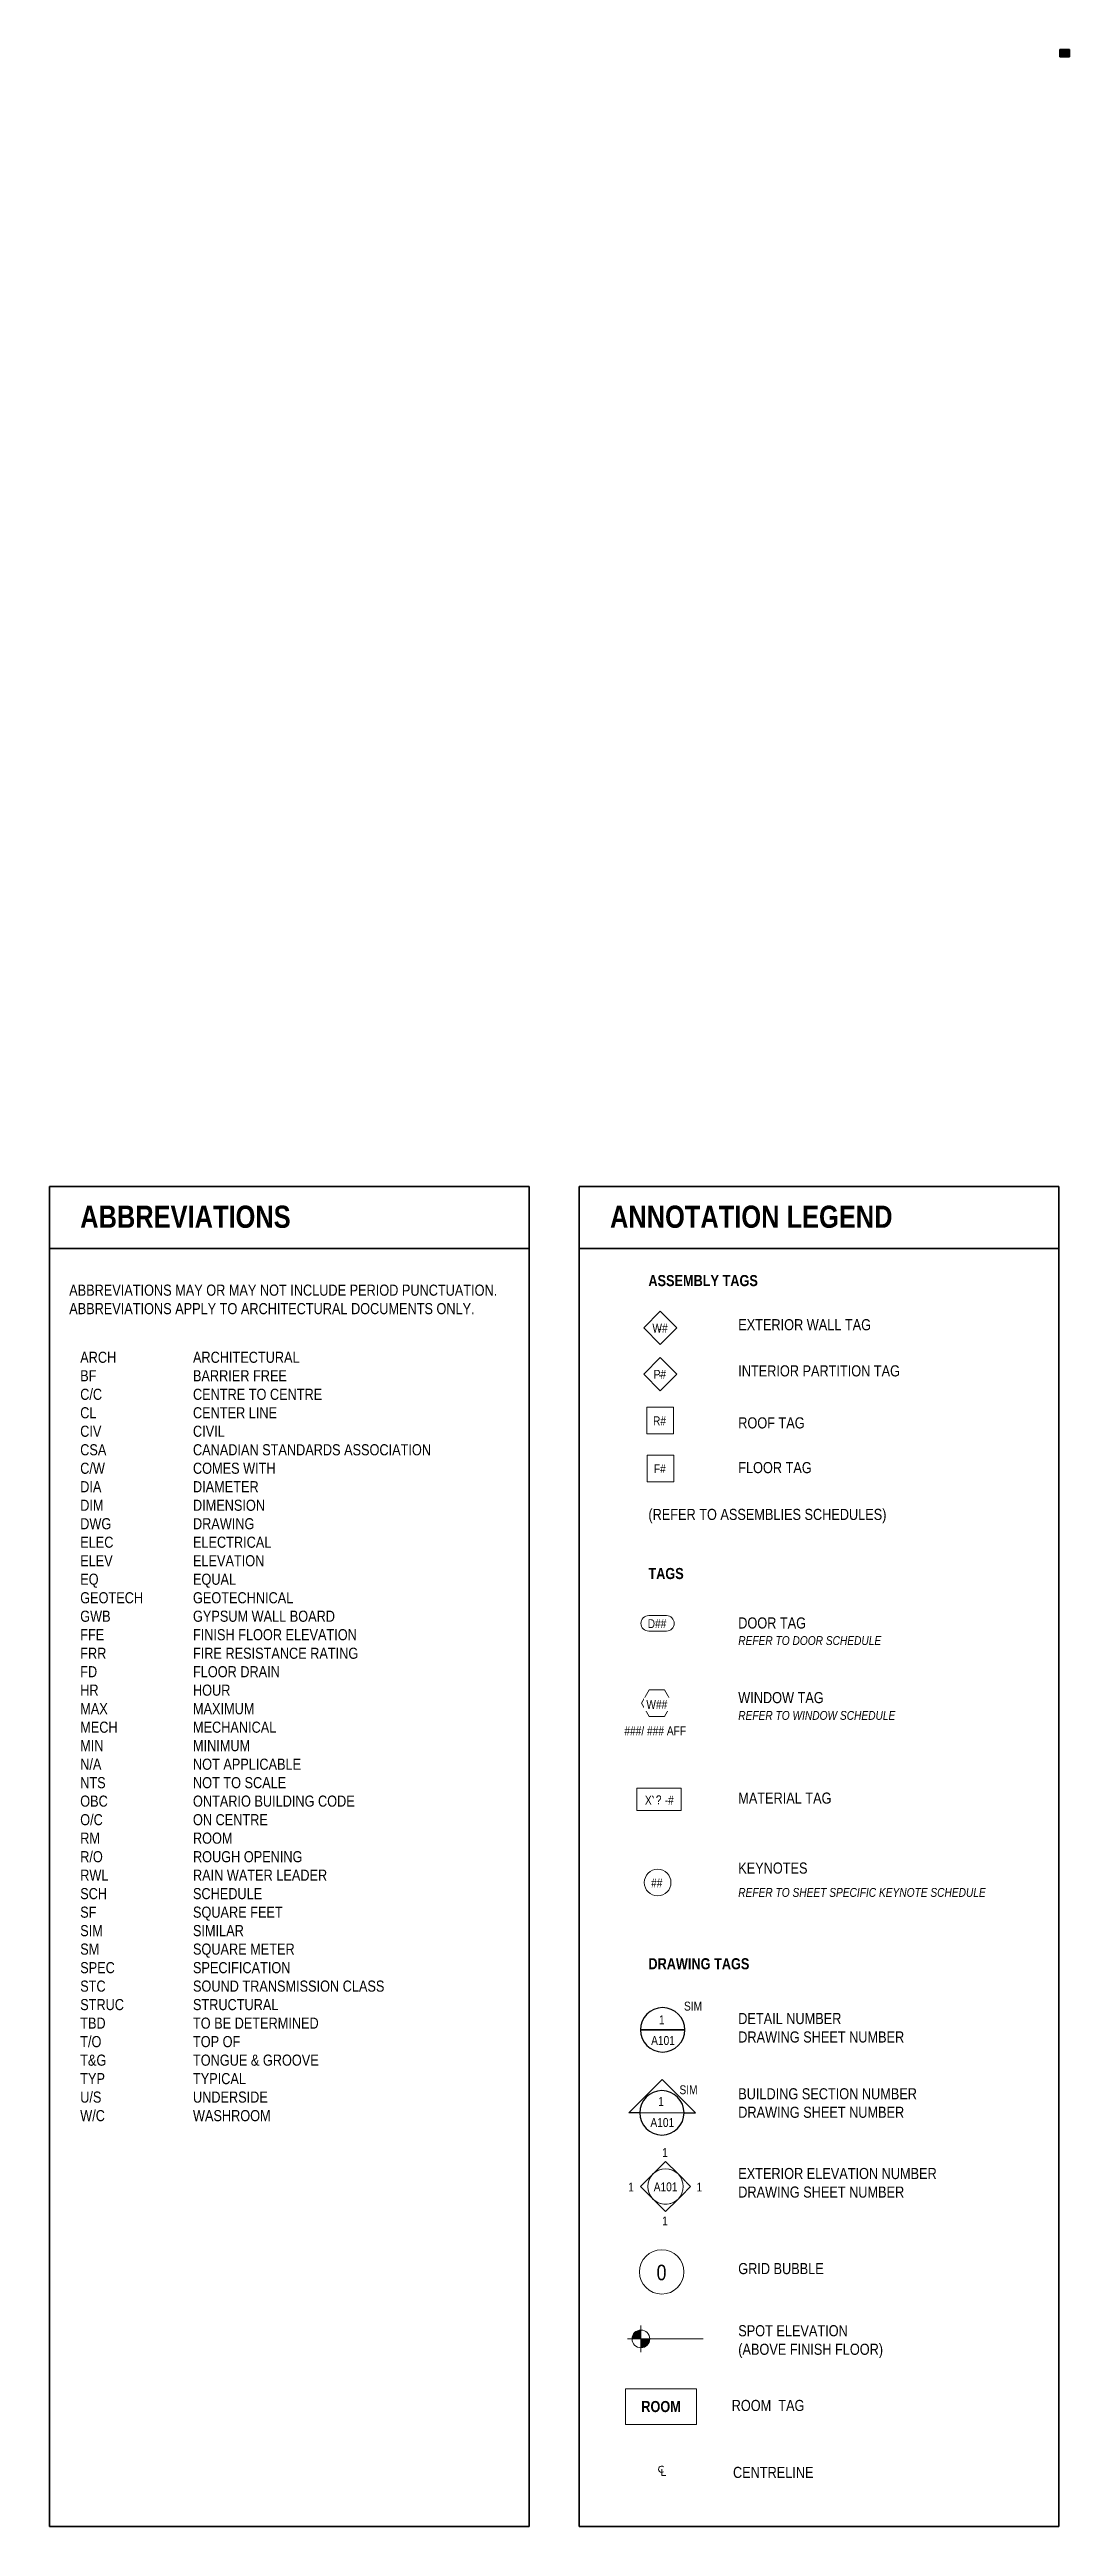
# Model space of a CAD drawing. Header units: millimetres. Extents: x -8061 to 3425, y -25985 to 1918.
import ezdxf

# ---------------------------------------------------------------- set-up
doc = ezdxf.new("R2010")
doc.units = ezdxf.units.MM
for name, color, linetype, lineweight in [('A-ANNO-IDEN', 7, 'Continuous', 9), ('A-ANNO-NOTE', 7, 'Continuous', 9), ('A-AREA-IDEN', 7, 'Continuous', 9), ('A-DOOR-IDEN', 7, 'Continuous', 18), ('A-FLOR-IDEN', 7, 'Continuous', 9), ('A-GLAZ-IDEN', 7, 'Continuous', 9), ('A-ROOF-IDEN', 7, 'Continuous', 9), ('A-WALL-IDEN', 7, 'Continuous', 9), ('G-ANNO-TEXT', 7, 'Continuous', 9), ('S-GRID-IDEN', 7, 'Continuous', 9)]:
    doc.layers.add(name, color=color, linetype=linetype, lineweight=lineweight)
doc.layers.add('A-DETL', color=7, linetype='Continuous', lineweight=18, true_color=0x00a600)
doc.styles.add('Arial', font='arial.ttf', dxfattribs={"height": 80})
doc.styles.add('Arial Narrow', font='ARIALN.TTF', dxfattribs={"height": 125})
doc.styles.add('Arial Narrow_1', font='ARIALN.TTF', dxfattribs={"height": 100})
doc.styles.add('Arial Narrow_2', font='ARIALN.TTF', dxfattribs={"height": 175})
doc.styles.add('Arial Narrow_3', font='ARIALN.TTF', dxfattribs={"height": 2.5})
doc.styles.add('Arial Narrow_4', font='ARIALN.TTF', dxfattribs={"height": 1.624793})
doc.styles.add('Arial Narrow_B', font='ARIALNB.TTF', dxfattribs={"height": 125})
doc.styles.add('Arial Narrow_B_1', font='ARIALNB.TTF', dxfattribs={"height": 250})
doc.styles.add('Arial Narrow_B_2', font='ARIALNB.TTF', dxfattribs={"height": 5})
doc.styles.add('Arial Narrow_B_3', font='ARIALNB.TTF', dxfattribs={"height": 3.5})
doc.styles.add('Arial Narrow_I', font='ARIALNI.TTF', dxfattribs={"height": 100})

# ---------------------------------------------------------------- blocks, each defined once
blk = doc.blocks.new('CMHC_Graphic - Centreline Mark - Standard-401787-STANDARD GRAPHICS - LEGEND _ NOTES')
at = {"layer": 'A-ANNO-NOTE'}
for p, q in [((-1167, -25340), (-1167, -25410)), ((-1167, -25410), (-1120, -25410))]:
    blk.add_line(p, q, dxfattribs=at)
blk.add_arc((-1167, -25340), 35, 55.7755, 308.0372, dxfattribs=at)
blk = doc.blocks.new('CMHC_View - Callout Head - Standard-404800-STANDARD GRAPHICS - LEGEND _ NOTES')
at = {"lineweight": 25}
for p, q in [((-1407, -20390), (-907, -20390)), ((-907, -20390), (-1407, -20390)), ((-1407, -20390), (-907, -20390))]:
    blk.add_line(p, q, dxfattribs=at)
for start, end in [(360, 180), (360, 180), (180, 360), (180, 360)]:
    blk.add_arc((-1157, -20390), 250, start, end, dxfattribs=at)
blk = doc.blocks.new('CMHC_Head - Grid - Standard-408483-STANDARD GRAPHICS - LEGEND _ NOTES')
at = {"layer": 'S-GRID-IDEN'}
blk.add_circle((-1167, -23117), 250, dxfattribs=at)
for start, end in [(360, 180), (180, 360)]:
    blk.add_arc((-1167, -23117), 250, start, end, dxfattribs=at)
blk = doc.blocks.new('CMHC_Tag - Spot Elevation - Standard-409636-STANDARD GRAPHICS - LEGEND _ NOTES')
at = {"lineweight": 9}
h = blk.add_hatch(color=256, dxfattribs=at)
edge = h.paths.add_edge_path()
edge.add_line((-1401, -23872), (-1501, -23872))
edge.add_arc((-1401, -23872), 100, 90, 180, ccw=False)
edge.add_line((-1401, -23772), (-1401, -23872))
h = blk.add_hatch(color=256, dxfattribs=at)
edge = h.paths.add_edge_path()
edge.add_line((-1401, -23872), (-1301, -23872))
edge.add_arc((-1401, -23872), 100, 270, 360, ccw=False)
edge.add_line((-1401, -23972), (-1401, -23872))
for p, q in [((-1551, -23872), (-701, -23872)), ((-1401, -24022), (-1401, -23722))]:
    blk.add_line(p, q, dxfattribs=at)
blk.add_circle((-1401, -23872), 100, dxfattribs=at)
blk = doc.blocks.new('CMHC_Tag - Wall - Standard-410246-STANDARD GRAPHICS - LEGEND _ NOTES')
at = {"layer": 'A-ANNO-NOTE'}
for p, q in [((-1183, -12295), (-1370, -12483)), ((-1370, -12483), (-1183, -12670)), ((-995, -12483), (-1183, -12295)), ((-1183, -12670), (-995, -12483))]:
    blk.add_line(p, q, dxfattribs=at)
blk = doc.blocks.new('CMHC_Tag - Roof - Standard-411112-STANDARD GRAPHICS - LEGEND _ NOTES')
at = {"layer": 'A-ANNO-NOTE'}
for p, q in [((-1035, -13377), (-1335, -13377)), ((-1335, -13377), (-1335, -13677)), ((-1035, -13677), (-1035, -13377)), ((-1335, -13677), (-1035, -13677))]:
    blk.add_line(p, q, dxfattribs=at)
blk = doc.blocks.new('CMHC_Tag - Floor - Standard-411418-STANDARD GRAPHICS - LEGEND _ NOTES')
at = {"layer": 'A-ANNO-NOTE'}
for p, q in [((-1030, -13917), (-1330, -13917)), ((-1330, -13917), (-1330, -14217)), ((-1030, -14217), (-1030, -13917)), ((-1330, -14217), (-1030, -14217))]:
    blk.add_line(p, q, dxfattribs=at)
blk = doc.blocks.new('CMHC_Tag - Room - Name _ Number-412533-STANDARD GRAPHICS - LEGEND _ NOTES')
at = {"layer": 'A-ANNO-NOTE'}
for p, q in [((-1575, -24436), (-1575, -24836)), ((-775, -24436), (-1575, -24436)), ((-775, -24836), (-775, -24436)), ((-1575, -24836), (-775, -24836))]:
    blk.add_line(p, q, dxfattribs=at)
at = {"layer": 'A-AREA-IDEN'}
for p, q in [((-1575, -24436), (-1575, -24836)), ((-775, -24436), (-1575, -24436)), ((-775, -24836), (-775, -24436)), ((-1575, -24836), (-775, -24836))]:
    blk.add_line(p, q, dxfattribs=at)
blk = doc.blocks.new('CMHC_Tag - Door - Standard-379181-STANDARD GRAPHICS - LEGEND _ NOTES')
at = {"layer": 'A-ANNO-NOTE'}
for p, q in [((-1113, -15723), (-1313, -15723)), ((-1313, -15898), (-1113, -15898))]:
    blk.add_line(p, q, dxfattribs=at)
for centre, start, end in [((-1313, -15811), 90, 270), ((-1113, -15811), 270, 90)]:
    blk.add_arc(centre, 87.5, start, end, dxfattribs=at)
blk = doc.blocks.new('CMHC_View - Elevation Body - Standard-404525-STANDARD GRAPHICS - LEGEND _ NOTES')
at = {"lineweight": 9}
blk.add_circle((-1124, -22155), 200, dxfattribs=at)
for start, end in [(360, 180), (180, 360)]:
    blk.add_arc((-1124, -22155), 200, start, end, dxfattribs=at)
blk = doc.blocks.new('CMHC_View - Elevation Pointer - Standard-5323822-STANDARD GRAPHICS - LEGEND _ NOTES')
at = {"lineweight": 9}
for p, q in [((-1124, -21873), (-1265, -22014)), ((-982, -22014), (-1124, -21873))]:
    blk.add_line(p, q, dxfattribs=at)
blk.add_arc((-1124, -22155), 200, 45, 135, dxfattribs=at)
blk = doc.blocks.new('CMHC_View - Elevation Pointer - Standard-5324381-STANDARD GRAPHICS - LEGEND _ NOTES')
at = {"lineweight": 9}
for p, q in [((-1124, -22438), (-1265, -22297)), ((-982, -22297), (-1124, -22438))]:
    blk.add_line(p, q, dxfattribs=at)
blk.add_arc((-1124, -22155), 200, 225, 315, dxfattribs=at)
blk = doc.blocks.new('CMHC_View - Section Head - Arrow_ Empty-3208400-STANDARD GRAPHICS - LEGEND _ NOTES')
at = {"lineweight": 25}
for p, q in [((-1162, -20949), (-1538, -21325)), ((-1162, -20949), (-787, -21325)), ((-1415, -21325), (-1538, -21325)), ((-915, -21325), (-787, -21325))]:
    blk.add_line(p, q, dxfattribs=at)
for start, end in [(360, 180), (360, 180), (180, 360), (180, 360)]:
    blk.add_arc((-1165, -21325), 250, start, end, dxfattribs=at)
blk = doc.blocks.new('CMHC_Note - General Keynote - Standard-3219462-STANDARD GRAPHICS - LEGEND _ NOTES')
at = {"layer": 'A-ANNO-NOTE'}
for start, end in [(360, 180), (180, 360)]:
    blk.add_arc((-1213, -18731), 150, start, end, dxfattribs=at)
blk = doc.blocks.new('CMHC_Tag - Window - Elevation-5642712-STANDARD GRAPHICS - LEGEND _ NOTES')
at = {"layer": 'A-ANNO-NOTE'}
for p, q in [((-1308, -16561), (-1395, -16711)), ((-1395, -16711), (-1308, -16861)), ((-1135, -16561), (-1308, -16561)), ((-1049, -16711), (-1135, -16561)), ((-1135, -16861), (-1049, -16711)), ((-1308, -16861), (-1135, -16861))]:
    blk.add_line(p, q, dxfattribs=at)
blk = doc.blocks.new('CMHC_Tag - Material - Standard-7027297-STANDARD GRAPHICS - LEGEND _ NOTES')
at = {"layer": 'A-ANNO-NOTE'}
for p, q in [((-1448, -17668), (-1448, -17918)), ((-948, -17668), (-1448, -17668)), ((-948, -17918), (-948, -17668)), ((-1448, -17918), (-948, -17918))]:
    blk.add_line(p, q, dxfattribs=at)

msp = doc.modelspace()

# ---------------------------------------------------------------- linework, layer by layer
at = {"layer": 'A-DETL', "color": 7, "lineweight": 35}
for p, q in [((-8061, -10888), (-2661, -10888)), ((-8061, -25985), (-8061, -10888)), ((-2661, -10888), (-2661, -25985)), ((-2095, -10888), (3305, -10888)), ((-2095, -25985), (-2095, -10888)), ((-8061, -11588), (-2661, -11588)), ((-2095, -11588), (3305, -11588)), ((-2661, -25985), (-8061, -25985)), ((3305, -25985), (-2095, -25985))]:
    msp.add_line(p, q, dxfattribs=at)
at = {"layer": 'A-DETL', "color": 7}
msp.add_line((-1538, -21325), (-787, -21325), dxfattribs=at)

# ---------------------------------------------------------------- block references
at = {"lineweight": 25}
msp.add_blockref('CMHC_View - Callout Head - Standard-404800-STANDARD GRAPHICS - LEGEND _ NOTES', (0, 0), dxfattribs=at)
at = {"lineweight": 9}
for name in ['CMHC_View - Elevation Body - Standard-404525-STANDARD GRAPHICS - LEGEND _ NOTES', 'CMHC_Tag - Spot Elevation - Standard-409636-STANDARD GRAPHICS - LEGEND _ NOTES']:
    msp.add_blockref(name, (0, 0), dxfattribs=at)
at = {"layer": 'A-ANNO-NOTE'}
for name in ['CMHC_Note - General Keynote - Standard-3219462-STANDARD GRAPHICS - LEGEND _ NOTES', 'CMHC_Graphic - Centreline Mark - Standard-401787-STANDARD GRAPHICS - LEGEND _ NOTES']:
    msp.add_blockref(name, (0, 0), dxfattribs=at)
at = {"layer": 'A-AREA-IDEN'}
msp.add_blockref('CMHC_Tag - Room - Name _ Number-412533-STANDARD GRAPHICS - LEGEND _ NOTES', (0, 0), dxfattribs=at)
at = {"layer": 'A-DOOR-IDEN'}
msp.add_blockref('CMHC_Tag - Door - Standard-379181-STANDARD GRAPHICS - LEGEND _ NOTES', (0, 0), dxfattribs=at)
at = {"layer": 'A-FLOR-IDEN'}
msp.add_blockref('CMHC_Tag - Floor - Standard-411418-STANDARD GRAPHICS - LEGEND _ NOTES', (0, 0), dxfattribs=at)
at = {"layer": 'A-GLAZ-IDEN'}
msp.add_blockref('CMHC_Tag - Window - Elevation-5642712-STANDARD GRAPHICS - LEGEND _ NOTES', (0, 0), dxfattribs=at)
at = {"layer": 'A-ROOF-IDEN'}
msp.add_blockref('CMHC_Tag - Roof - Standard-411112-STANDARD GRAPHICS - LEGEND _ NOTES', (0, 0), dxfattribs=at)
at = {"layer": 'A-WALL-IDEN'}
for p in [(0, 0), (0, -520)]:
    msp.add_blockref('CMHC_Tag - Wall - Standard-410246-STANDARD GRAPHICS - LEGEND _ NOTES', p, dxfattribs=at)
at = {"layer": 'S-GRID-IDEN'}
msp.add_blockref('CMHC_Head - Grid - Standard-408483-STANDARD GRAPHICS - LEGEND _ NOTES', (0, 0), dxfattribs=at)

# ---------------------------------------------------------------- texts
at = {"lineweight": 9, "attachment_point": 1}
for s, insert, char_height, width, style in [('SIM', (-916, -20073), 100, 252.53, 'Arial Narrow_1'), ('1', (-1198, -20228), 100, 80.17, 'Arial Narrow_1'), ('A101', (-1286, -20460), 100, 336.71, 'Arial Narrow_1'), ('1', (-1206, -21148), 100, 80.17, 'Arial Narrow_1'), ('SIM', (-967, -21015), 100, 252.53, 'Arial Narrow_1'), ('________', (-1417, -21223), 80, 609.28, 'Arial'), ('A101', (-1294, -21384), 100, 336.71, 'Arial Narrow_1')]:
    msp.add_mtext(s, dxfattribs=dict(at, insert=insert, char_height=char_height, width=width, style=style))
at = {"layer": 'A-DOOR-IDEN', "lineweight": 9, "insert": (-1325, -15764), "char_height": 100, "width": 268.57, "attachment_point": 1, "style": 'Arial Narrow_1'}
msp.add_mtext('D##', dxfattribs=at)
at = {"layer": 'A-FLOR-IDEN', "insert": (-1255, -14019), "char_height": 100, "width": 172.36, "attachment_point": 1, "style": 'Arial Narrow_1'}
msp.add_mtext('F#', dxfattribs=at)
at = {"layer": 'A-ROOF-IDEN', "insert": (-1265, -13479), "char_height": 100, "width": 184.39, "attachment_point": 1, "style": 'Arial Narrow_1'}
msp.add_mtext('R#', dxfattribs=at)
at = {"layer": 'A-WALL-IDEN', "char_height": 100, "width": 48.1, "attachment_point": 1, "style": 'Arial Narrow_1'}
for insert in [(-1204, -12441), (-1204, -12961)]:
    msp.add_mtext('-', dxfattribs=dict(at, insert=insert))
at = {"layer": 'G-ANNO-TEXT', "attachment_point": 1, "bg_fill": 3, "box_fill_scale": 1.25, "bg_fill_color": 256, "bg_fill_true_color": 13158600, "bg_fill_transparency": 0}
for s, insert, char_height, width, style in [('BUILDING DATA', (3324, 1916), 5, 55.24, 'Arial Narrow_B_2'), ('ABBREVIATIONS', (-7716, -11105), 250, 2906.12, 'Arial Narrow_B_1'), ('ANNOTATION LEGEND', (-1749, -11105), 250, 3900.21, 'Arial Narrow_B_1'), ('XYZ-#', (-1356, -17753), 100, 412.87, 'Arial Narrow_1')]:
    msp.add_mtext(s, dxfattribs=dict(at, insert=insert, char_height=char_height, width=width, style=style))
at = {"layer": 'G-ANNO-TEXT', "attachment_point": 1}
for s, insert, char_height, width, style in [('ABBREVIATIONS MAY OR MAY NOT INCLUDE PERIOD PUNCTUATION. ', (-7840, -11995), 125, 5884.39, 'Arial Narrow'), ('ASSEMBLY TAGS ', (-1317, -11887), 125, 1547.26, 'Arial Narrow_B'), ('ABBREVIATIONS APPLY TO ARCHITECTURAL DOCUMENTS ONLY.', (-7840, -12203), 125, 5543.67, 'Arial Narrow'), ('W#', (-1272, -12435), 100, 216.46, 'Arial Narrow_1'), ('EXTERIOR WALL TAG', (-305, -12384), 125, 1819.83, 'Arial Narrow'), ('ARCH', (-7716, -12751), 125, 489.03, 'Arial Narrow'), ('^I^I', (-7312, -12751), 125, 1050.21, 'Arial Narrow'), ('ARCHITECTURAL ', (-6446, -12751), 125, 1503.16, 'Arial Narrow'), ('BF ', (-7716, -12959), 125, 272.57, 'Arial Narrow'), ('^I^I', (-7491, -12959), 125, 1266.67, 'Arial Narrow'), ('BARRIER FREE ', (-6446, -12959), 125, 1330.8, 'Arial Narrow'), ('P#', (-1258, -12955), 100, 180.38, 'Arial Narrow_1'), ('INTERIOR PARTITION TAG', (-305, -12904), 125, 2216.67, 'Arial Narrow'), ('C/C ', (-7716, -13168), 125, 344.73, 'Arial Narrow'), ('CL ', (-7716, -13376), 125, 268.57, 'Arial Narrow'), ('^I^I', (-7494, -13376), 125, 1270.67, 'Arial Narrow'), ('^I^I', (-7431, -13168), 125, 1194.51, 'Arial Narrow'), ('CENTRE TO CENTRE ', (-6446, -13168), 125, 1815.82, 'Arial Narrow'), ('CENTER LINE ', (-6446, -13376), 125, 1194.51, 'Arial Narrow'), ('CIV ', (-7716, -13584), 125, 336.71, 'Arial Narrow'), ('^I^I', (-7438, -13584), 125, 1202.53, 'Arial Narrow'), ('CIVIL ', (-6446, -13584), 125, 481.01, 'Arial Narrow'), ('ROOF TAG', (-305, -13490), 125, 913.92, 'Arial Narrow'), ('CSA', (-7716, -13793), 125, 356.75, 'Arial Narrow'), ('^I^I', (-7421, -13793), 125, 1182.49, 'Arial Narrow'), ('CANADIAN STANDARDS ASSOCIATION', (-6446, -13793), 125, 3250.84, 'Arial Narrow'), ('C/W', (-7716, -14001), 125, 336.71, 'Arial Narrow'), ('DIA ', (-7716, -14209), 125, 336.71, 'Arial Narrow'), ('^I^I', (-7438, -14001), 125, 1202.53, 'Arial Narrow'), ('^I^I', (-7438, -14209), 125, 1202.53, 'Arial Narrow'), ('COMES WITH', (-6446, -14001), 125, 1130.38, 'Arial Narrow'), ('DIAMETER ', (-6446, -14209), 125, 945.99, 'Arial Narrow'), ('FLOOR TAG', (-305, -13994), 125, 1010.13, 'Arial Narrow'), ('DIM ', (-7716, -14418), 125, 364.77, 'Arial Narrow'), ('^I^I', (-7415, -14418), 125, 1174.47, 'Arial Narrow'), ('DIMENSION ', (-6446, -14418), 125, 1030.17, 'Arial Narrow'), ('DWG ', (-7716, -14626), 125, 473, 'Arial Narrow'), ('^I^I', (-7325, -14626), 125, 1066.24, 'Arial Narrow'), ('DRAWING ', (-6446, -14626), 125, 885.86, 'Arial Narrow'), ('(REFER TO ASSEMBLIES SCHEDULES)', (-1317, -14521), 125, 3250.84, 'Arial Narrow'), ('ELEC ', (-7716, -14834), 125, 501.05, 'Arial Narrow'), ('ELEV ', (-7716, -15043), 125, 493.04, 'Arial Narrow'), ('^I^I', (-7309, -15043), 125, 1046.2, 'Arial Narrow'), ('^I^I', (-7302, -14834), 125, 1038.19, 'Arial Narrow'), ('ELECTRICAL ', (-6446, -14834), 125, 1118.35, 'Arial Narrow'), ('ELEVATION ', (-6446, -15043), 125, 1026.16, 'Arial Narrow'), ('EQ ', (-7716, -15251), 125, 300.63, 'Arial Narrow'), ('^I^I', (-7468, -15251), 125, 1238.61, 'Arial Narrow'), ('EQUAL ', (-6446, -15251), 125, 637.34, 'Arial Narrow'), ('TAGS', (-1317, -15187), 125, 485.02, 'Arial Narrow_B'), ('GEOTECH ', (-7716, -15460), 125, 909.92, 'Arial Narrow'), ('^I', (-6965, -15460), 125, 629.32, 'Arial Narrow'), ('GEOTECHNICAL', (-6446, -15460), 125, 1370.89, 'Arial Narrow'), ('GWB', (-7716, -15668), 125, 416.88, 'Arial Narrow'), ('FFE ', (-7716, -15876), 125, 380.8, 'Arial Narrow'), ('^I^I', (-7401, -15876), 125, 1158.44, 'Arial Narrow'), ('^I^I', (-7372, -15668), 125, 1122.36, 'Arial Narrow'), ('GYPSUM WALL BOARD ', (-6446, -15668), 125, 1988.18, 'Arial Narrow'), ('FINISH FLOOR ELEVATION ', (-6446, -15876), 125, 2292.83, 'Arial Narrow'), ('DOOR TAG', (-305, -15744), 125, 929.96, 'Arial Narrow'), ('FRR ', (-7716, -16085), 125, 404.85, 'Arial Narrow'), ('^I^I', (-7382, -16085), 125, 1134.39, 'Arial Narrow'), ('FIRE RESISTANCE RATING ', (-6446, -16085), 125, 2308.86, 'Arial Narrow'), ('FD ', (-7716, -16293), 125, 280.59, 'Arial Narrow'), ('^I^I', (-7484, -16293), 125, 1258.65, 'Arial Narrow'), ('FLOOR DRAIN ', (-6446, -16293), 125, 1234.6, 'Arial Narrow'), ('HR ', (-7716, -16501), 125, 296.62, 'Arial Narrow'), ('MAX ', (-7716, -16710), 125, 424.89, 'Arial Narrow'), ('^I^I', (-7471, -16501), 125, 1242.62, 'Arial Narrow'), ('^I^I', (-7365, -16710), 125, 1114.35, 'Arial Narrow'), ('HOUR ', (-6446, -16501), 125, 557.17, 'Arial Narrow'), ('MAXIMUM ', (-6446, -16710), 125, 885.86, 'Arial Narrow'), ('WINDOW TAG', (-305, -16585), 125, 1170.46, 'Arial Narrow'), ('MECH ', (-7716, -16918), 125, 557.17, 'Arial Narrow'), ('^I^I', (-7256, -16918), 125, 982.07, 'Arial Narrow'), ('MECHANICAL ', (-6446, -16918), 125, 1182.49, 'Arial Narrow'), ('MIN ', (-7716, -17126), 125, 364.77, 'Arial Narrow'), ('^I^I', (-7415, -17126), 125, 1174.47, 'Arial Narrow'), ('MINIMUM ', (-6446, -17126), 125, 825.74, 'Arial Narrow'), ('N/A ', (-7716, -17335), 125, 336.71, 'Arial Narrow'), ('NTS ', (-7716, -17543), 125, 396.84, 'Arial Narrow'), ('^I^I', (-7438, -17335), 125, 1202.53, 'Arial Narrow'), ('^I^I', (-7388, -17543), 125, 1142.4, 'Arial Narrow'), ('NOT APPLICABLE ', (-6446, -17335), 125, 1527.21, 'Arial Narrow'), ('NOT TO SCALE ', (-6446, -17543), 125, 1326.79, 'Arial Narrow'), ('OBC ', (-7716, -17751), 125, 424.89, 'Arial Narrow'), ('^I^I', (-7365, -17751), 125, 1114.35, 'Arial Narrow'), ('ONTARIO BUILDING CODE ', (-6446, -17751), 125, 2256.75, 'Arial Narrow'), ('MATERIAL TAG', (-305, -17717), 125, 1278.69, 'Arial Narrow'), ('O/C', (-7716, -17960), 125, 308.65, 'Arial Narrow'), ('^I^I', (-7461, -17960), 125, 1230.59, 'Arial Narrow'), ('ON CENTRE ', (-6446, -17960), 125, 1070.25, 'Arial Narrow'), ('RM ', (-7716, -18168), 125, 316.67, 'Arial Narrow'), ('R/O ', (-7716, -18377), 125, 356.75, 'Arial Narrow'), ('^I^I', (-7454, -18168), 125, 1222.57, 'Arial Narrow'), ('^I^I', (-7421, -18377), 125, 1182.49, 'Arial Narrow'), ('ROOM \xa0', (-6446, -18168), 125, 637.34, 'Arial Narrow'), ('ROUGH OPENING \xa0', (-6446, -18377), 125, 1591.35, 'Arial Narrow'), ('RWL ', (-7716, -18585), 125, 432.91, 'Arial Narrow'), ('^I^I', (-7358, -18585), 125, 1106.33, 'Arial Narrow'), ('RAIN WATER LEADER ', (-6446, -18585), 125, 1879.96, 'Arial Narrow'), ('KEYNOTES', (-305, -18505), 125, 950, 'Arial Narrow'), ('SCH ', (-7716, -18793), 125, 412.87, 'Arial Narrow'), ('^I^I', (-7375, -18793), 125, 1126.37, 'Arial Narrow'), ('SCHEDULE ', (-6446, -18793), 125, 990.08, 'Arial Narrow'), ('SF ', (-7716, -19002), 125, 272.57, 'Arial Narrow'), ('SIM ', (-7716, -19210), 125, 356.75, 'Arial Narrow'), ('^I^I', (-7491, -19002), 125, 1266.67, 'Arial Narrow'), ('^I^I', (-7421, -19210), 125, 1182.49, 'Arial Narrow'), ('SQUARE FEET ', (-6446, -19002), 125, 1278.69, 'Arial Narrow'), ('SIMILAR ', (-6446, -19210), 125, 741.56, 'Arial Narrow'), ('SM ', (-7716, -19418), 125, 308.65, 'Arial Narrow'), ('^I^I', (-7461, -19418), 125, 1230.59, 'Arial Narrow'), ('SQUARE METER ', (-6446, -19418), 125, 1439.03, 'Arial Narrow'), ('SPEC ', (-7716, -19627), 125, 521.1, 'Arial Narrow'), ('^I^I', (-7286, -19627), 125, 1018.14, 'Arial Narrow'), ('SPECIFICATION ', (-6446, -19627), 125, 1382.91, 'Arial Narrow'), ('DRAWING TAGS', (-1317, -19583), 125, 1378.9, 'Arial Narrow_B'), ('STC ', (-7716, -19835), 125, 396.84, 'Arial Narrow'), ('STRUC ', (-7716, -20043), 125, 645.36, 'Arial Narrow'), ('^I^I', (-7388, -19835), 125, 1142.4, 'Arial Narrow'), ('^I^I', (-7183, -20043), 125, 893.88, 'Arial Narrow'), ('SOUND TRANSMISSION CLASS ', (-6446, -19835), 125, 2661.6, 'Arial Narrow'), ('STRUCTURAL ', (-6446, -20043), 125, 1214.56, 'Arial Narrow'), ('TBD ', (-7716, -20252), 125, 396.84, 'Arial Narrow'), ('^I^I', (-7388, -20252), 125, 1142.4, 'Arial Narrow'), ('TO BE DETERMINED ', (-6446, -20252), 125, 1767.72, 'Arial Narrow'), ('DETAIL NUMBER', (-305, -20200), 125, 1406.96, 'Arial Narrow'), ('T/O ', (-7716, -20460), 125, 340.72, 'Arial Narrow'), ('^I^I', (-7434, -20460), 125, 1198.52, 'Arial Narrow'), ('TOP OF \xa0', (-6446, -20460), 125, 749.58, 'Arial Narrow'), ('DRAWING SHEET NUMBER', (-305, -20408), 125, 2264.77, 'Arial Narrow'), ('T&G', (-7716, -20669), 125, 360.76, 'Arial Narrow'), ('TYP ', (-7716, -20877), 125, 388.82, 'Arial Narrow'), ('^I^I', (-7418, -20669), 125, 1178.48, 'Arial Narrow'), ('^I^I', (-7395, -20877), 125, 1150.42, 'Arial Narrow'), ('TONGUE & GROOVE', (-6446, -20669), 125, 1723.63, 'Arial Narrow'), ('TYPICAL \xa0', (-6446, -20877), 125, 821.73, 'Arial Narrow'), ('U/S ', (-7716, -21085), 125, 336.71, 'Arial Narrow'), ('^I^I', (-7438, -21085), 125, 1202.53, 'Arial Narrow'), ('UNDERSIDE ', (-6446, -21085), 125, 1066.24, 'Arial Narrow'), ('BUILDING SECTION NUMBER', (-305, -21048), 125, 2437.13, 'Arial Narrow'), ('W/C ', (-7716, -21294), 125, 384.81, 'Arial Narrow'), ('^I^I', (-7398, -21294), 125, 1154.43, 'Arial Narrow'), ('WASHROOM ', (-6446, -21294), 125, 1110.34, 'Arial Narrow'), ('DRAWING SHEET NUMBER', (-305, -21256), 125, 2264.77, 'Arial Narrow'), ('EXTERIOR ELEVATION NUMBER', (-305, -21946), 125, 2713.71, 'Arial Narrow'), ('DRAWING SHEET NUMBER', (-305, -22155), 125, 2264.77, 'Arial Narrow'), ('GRID BUBBLE', (-305, -23017), 125, 1166.46, 'Arial Narrow'), ('SPOT ELEVATION  ', (-305, -23717), 125, 1599.37, 'Arial Narrow'), ('(ABOVE FINISH FLOOR)', (-305, -23926), 125, 1980.17, 'Arial Narrow'), ('ROOM  TAG', (-379, -24559), 125, 998.1, 'Arial Narrow'), ('CENTRELINE ', (-364, -25313), 125, 1146.41, 'Arial Narrow')]:
    msp.add_mtext(s, dxfattribs=dict(at, insert=insert, char_height=char_height, width=width, style=style))

# ---------------------------------------------------------------- next in the draw order: block references
at = {"layer": 'A-ANNO-IDEN'}
msp.add_blockref('CMHC_Tag - Material - Standard-7027297-STANDARD GRAPHICS - LEGEND _ NOTES', (0, 0), dxfattribs=at)

# ---------------------------------------------------------------- next in the draw order: texts
at = {"lineweight": 9, "insert": (-1257, -22109), "char_height": 100, "width": 336.71, "attachment_point": 1, "style": 'Arial Narrow_1', "bg_fill": 3, "box_fill_scale": 1.25, "bg_fill_color": 256, "bg_fill_true_color": 13158600, "bg_fill_transparency": 0}
msp.add_mtext('A101', dxfattribs=at)
at = {"layer": 'A-ANNO-NOTE', "insert": (-1286, -18684), "char_height": 100, "width": 168.35, "attachment_point": 1, "style": 'Arial Narrow_1', "bg_fill": 3, "box_fill_scale": 1.25, "bg_fill_color": 256, "bg_fill_true_color": 13158600, "bg_fill_transparency": 0}
msp.add_mtext('##', dxfattribs=at)
at = {"layer": 'A-AREA-IDEN', "insert": (-1397, -24571), "char_height": 125, "width": 541.14, "attachment_point": 1, "style": 'Arial Narrow_B', "bg_fill": 3, "box_fill_scale": 1.25, "bg_fill_color": 256, "bg_fill_true_color": 13158600, "bg_fill_transparency": 0}
msp.add_mtext('ROOM', dxfattribs=at)
at = {"layer": 'A-GLAZ-IDEN', "char_height": 100, "attachment_point": 1, "style": 'Arial Narrow_1', "bg_fill": 3, "box_fill_scale": 1.25, "bg_fill_color": 256, "bg_fill_true_color": 13158600, "bg_fill_transparency": 0}
for s, insert, width in [('W##', (-1340, -16674), 300.63), ('###/ ### AFF', (-1587, -16971), 897.89)]:
    msp.add_mtext(s, dxfattribs=dict(at, insert=insert, width=width))
at = {"layer": 'G-ANNO-TEXT', "attachment_point": 1}
for s, insert, char_height, width, style in [('STOREYS', (3321, 1885), 2.5, 16.68, 'Arial Narrow_3'), ('BUILDING FOOTPRINT', (3321, 1905), 2.5, 37.52, 'Arial Narrow_3'), ('BUILDING HEIGHT', (3321, 1895), 2.5, 30.46, 'Arial Narrow_3'), ('NUMBER OF UNITS', (3321, 1875), 2.5, 32.23, 'Arial Narrow_3'), ('58.9m', (3373, 1905), 2.5, 9.62, 'Arial Narrow_3'), ('1 STOREY', (3373, 1885), 2.5, 17.24, 'Arial Narrow_3'), ('1', (3373, 1875), 2.5, 1.92, 'Arial Narrow_3'), ('2', (3381, 1904), 1.62, 1.28, 'Arial Narrow_4'), ('/634ft', (3382, 1905), 2.5, 8.66, 'Arial Narrow_3'), ('2', (3389, 1904), 1.62, 1.28, 'Arial Narrow_4')]:
    msp.add_mtext(s, dxfattribs=dict(at, insert=insert, char_height=char_height, width=width, style=style))
at = {"layer": 'G-ANNO-TEXT', "color": 1, "true_color": 0xff0000, "insert": (3373, 1895), "char_height": 2.5, "width": 25.09, "attachment_point": 1, "style": 'Arial Narrow_3'}
msp.add_mtext('4.00m/13\'-1 1/2"', dxfattribs=at)
at = {"layer": 'G-ANNO-TEXT', "char_height": 100, "attachment_point": 1, "style": 'Arial Narrow_I', "bg_fill": 3, "box_fill_scale": 1.25, "bg_fill_color": 256, "bg_fill_true_color": 13158600, "bg_fill_transparency": 0}
for s, insert, width in [('REFER TO DOOR SCHEDULE', (-305, -15955), 1984.18), ('REFER TO WINDOW SCHEDULE', (-305, -16798), 2180.59), ('REFER TO SHEET SPECIFIC KEYNOTE SCHEDULE', (-305, -18792), 3463.29)]:
    msp.add_mtext(s, dxfattribs=dict(at, insert=insert, width=width))
at = {"layer": 'S-GRID-IDEN', "insert": (-1225, -23036), "char_height": 175, "width": 136.29, "attachment_point": 1, "style": 'Arial Narrow_2', "bg_fill": 3, "box_fill_scale": 1.25, "bg_fill_color": 256, "bg_fill_true_color": 13158600, "bg_fill_transparency": 0}
msp.add_mtext('0', dxfattribs=at)

# ---------------------------------------------------------------- next in the draw order: linework, layer by layer
at = {"layer": 'A-DETL', "color": 7, "lineweight": 35}
msp.add_line((3305, -10888), (3305, -25985), dxfattribs=at)

# ---------------------------------------------------------------- next in the draw order: block references
at = {"lineweight": 9}
for name, rotation in [('CMHC_View - Elevation Pointer - Standard-5323822-STANDARD GRAPHICS - LEGEND _ NOTES', 89.9999999999999), ('CMHC_View - Elevation Pointer - Standard-5324381-STANDARD GRAPHICS - LEGEND _ NOTES', 90.0000000000001)]:
    msp.add_blockref(name, (-23279, -21031), dxfattribs=dict(at, rotation=rotation))
for name in ['CMHC_View - Elevation Pointer - Standard-5323822-STANDARD GRAPHICS - LEGEND _ NOTES', 'CMHC_View - Elevation Pointer - Standard-5324381-STANDARD GRAPHICS - LEGEND _ NOTES']:
    msp.add_blockref(name, (0, 0), dxfattribs=at)

# ---------------------------------------------------------------- next in the draw order: texts
at = {"layer": 'A-ANNO-IDEN', "insert": (-1233, -17749), "char_height": 100, "width": 80.17, "attachment_point": 1, "style": 'Arial Narrow_1', "bg_fill": 3, "box_fill_scale": 1.25, "bg_fill_color": 256, "bg_fill_true_color": 13158600, "bg_fill_transparency": 0}
msp.add_mtext('?', dxfattribs=at)
at = {"layer": 'G-ANNO-TEXT', "insert": (3321, 1865), "char_height": 3.5, "width": 38.16, "attachment_point": 1, "style": 'Arial Narrow_B_3', "bg_fill": 3, "box_fill_scale": 1.25, "bg_fill_color": 256, "bg_fill_true_color": 13158600, "bg_fill_transparency": 0}
msp.add_mtext('UNIT SUMMARY', dxfattribs=at)

# ---------------------------------------------------------------- next in the draw order: linework, layer by layer
at = {"layer": 'A-DETL', "color": 7, "lineweight": 35}
for p, q in [((3317, 1918), (3425, 1918)), ((3317, 1838), (3317, 1918)), ((3317, 1908), (3425, 1908)), ((3425, 1838), (3317, 1838)), ((3425, 1918), (3425, 1838))]:
    msp.add_line(p, q, dxfattribs=at)
at = {"layer": 'A-DETL', "color": 7}
for p, q in [((3425, 1898), (3317, 1898)), ((3425, 1888), (3317, 1888)), ((3425, 1878), (3317, 1878)), ((3425, 1868), (3317, 1868)), ((3425, 1858), (3317, 1858)), ((3425, 1848), (3317, 1848)), ((3341, 1858), (3341, 1838)), ((3370, 1908), (3370, 1868))]:
    msp.add_line(p, q, dxfattribs=at)

# ---------------------------------------------------------------- next in the draw order: texts
at = {"lineweight": 9, "char_height": 100, "width": 80.17, "attachment_point": 1, "style": 'Arial Narrow_1', "bg_fill": 3, "box_fill_scale": 1.25, "bg_fill_color": 256, "bg_fill_true_color": 13158600, "bg_fill_transparency": 0}
for insert in [(-1162, -21723), (-1544, -22111), (-774, -22111), (-1162, -22493)]:
    msp.add_mtext('1', dxfattribs=dict(at, insert=insert))
at = {"layer": 'G-ANNO-TEXT', "color": 1, "true_color": 0xff0000, "char_height": 2.5, "attachment_point": 1, "style": 'Arial Narrow_3'}
for s, insert, width in [('UNIT 1', (3321, 1854), 10.98), ('UNIT 1 (ALT.)', (3321, 1844), 21.57), ('1 BEDROOM, 1 BATHROOM, ACCESSIBLE-READY', (3345, 1854), 82.57), ('1 BEDROOM, 1 BATHROOM, ENHANCED ACCESSIBILITY', (3345, 1844), 93.96)]:
    msp.add_mtext(s, dxfattribs=dict(at, insert=insert, width=width))

# ---------------------------------------------------------------- next in the draw order: block references
at = {"lineweight": 25}
msp.add_blockref('CMHC_View - Section Head - Arrow_ Empty-3208400-STANDARD GRAPHICS - LEGEND _ NOTES', (0, 0), dxfattribs=at)

doc.saveas('drawing.dxf')
